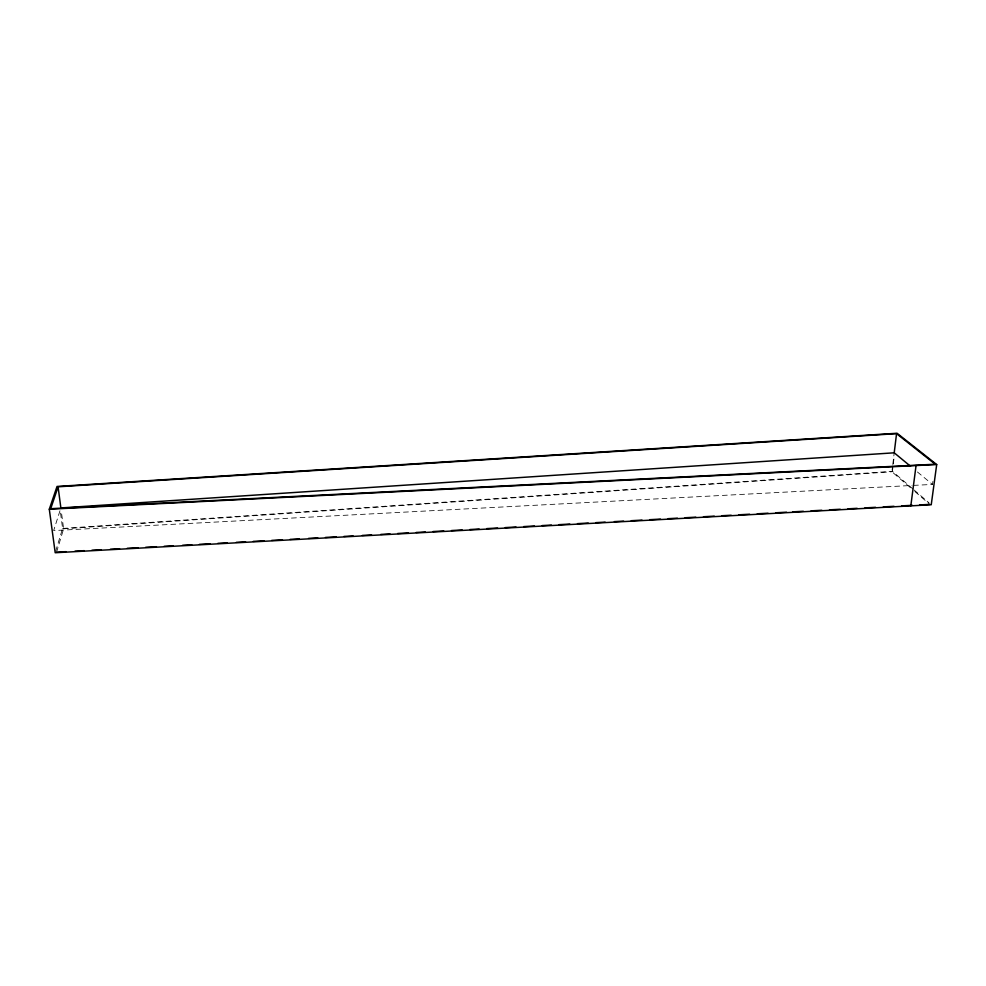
<?xml version="1.0" encoding="UTF-8"?>
<svg xmlns="http://www.w3.org/2000/svg" width="986" height="986" viewBox="0 0 986 986"><rect width="100%" height="100%" fill="white"/><g stroke="black" fill="none" stroke-linecap="round" stroke-linejoin="round"><path stroke-width="0.74" stroke-dasharray="4.93 3.7" d="M910.275 487.565L891.886 471.739L892.601 465.91M892.786 464.455L894.216 452.808M912.962 489.007L892.416 471.308L894.277 456.087M913.443 485.383L932.497 484.434L933.089 480.096M56.572 552.172L63.622 528.816L61.268 510.921M55.635 551.31L62.586 528.459L60.195 510.452M59.973 510.773L53.663 530.579L911.988 485.457M62.586 528.459L892.416 471.308M63.622 528.816L891.886 471.739M917.411 471.974L932.497 484.434M914.108 489.993L928.948 502.774M914.86 491.521L929.798 504.388"/><path stroke-width="1.48" d="M910.46 466.218L894.216 452.808L896.557 433.655L58.075 486.801L50.705 508.69L935.233 464.221L896.557 433.655M910.83 505.818L916.056 465.552L936.7 464.554L931.24 504.746L55.204 552.739L49.3 509.232L57.028 486.455L897.075 433.261L936.7 464.554M894.216 452.808L60.873 507.938L58.075 486.801M56.572 552.172L65.803 551.667M75.022 551.162L84.241 550.656M91.92 550.225L101.139 549.72M110.358 549.227L119.577 548.721M127.268 548.29L138.015 547.711M145.706 547.279L156.454 546.7M164.144 546.281L173.363 545.776M182.583 545.27L191.802 544.765M199.48 544.334L210.24 543.754M217.918 543.335L227.137 542.83M236.357 542.325L245.576 541.819M253.266 541.388L264.026 540.809M271.705 540.39L282.464 539.798M290.143 539.379L299.362 538.874M308.581 538.368L317.8 537.863M325.491 537.432L336.238 536.852M343.929 536.433L353.148 535.928M362.367 535.423L371.586 534.917M380.806 534.412L390.025 533.907M397.703 533.488L408.463 532.896M416.141 532.477L425.36 531.972M433.051 531.54L443.799 530.961M451.489 530.542L462.249 529.95M469.928 529.531L479.147 529.026M486.825 528.595L497.585 528.015M505.263 527.596L516.023 527.005M523.714 526.586L534.461 525.994M542.152 525.575L551.371 525.07M559.05 524.651L569.809 524.059M577.488 523.64L588.248 523.048M595.926 522.629L605.145 522.124M614.364 521.619L623.583 521.113M631.274 520.694L642.022 520.103M649.712 519.684L660.472 519.092M668.151 518.673L677.37 518.168M685.048 517.749L695.808 517.157M703.486 516.738L714.246 516.146M721.937 515.727L731.156 515.222M738.834 514.803L749.594 514.211M757.273 513.792L768.032 513.201M775.711 512.782L786.471 512.19M792.621 511.857L803.368 511.266M811.059 510.847L821.806 510.255M829.497 509.836L840.257 509.244M847.935 508.825L857.154 508.32M864.833 507.901L875.593 507.309M883.271 506.89L894.031 506.299M901.709 505.88L912.309 505.3M919.593 504.918L929.798 504.388M49.3 509.232L916.056 465.552"/></g></svg>
